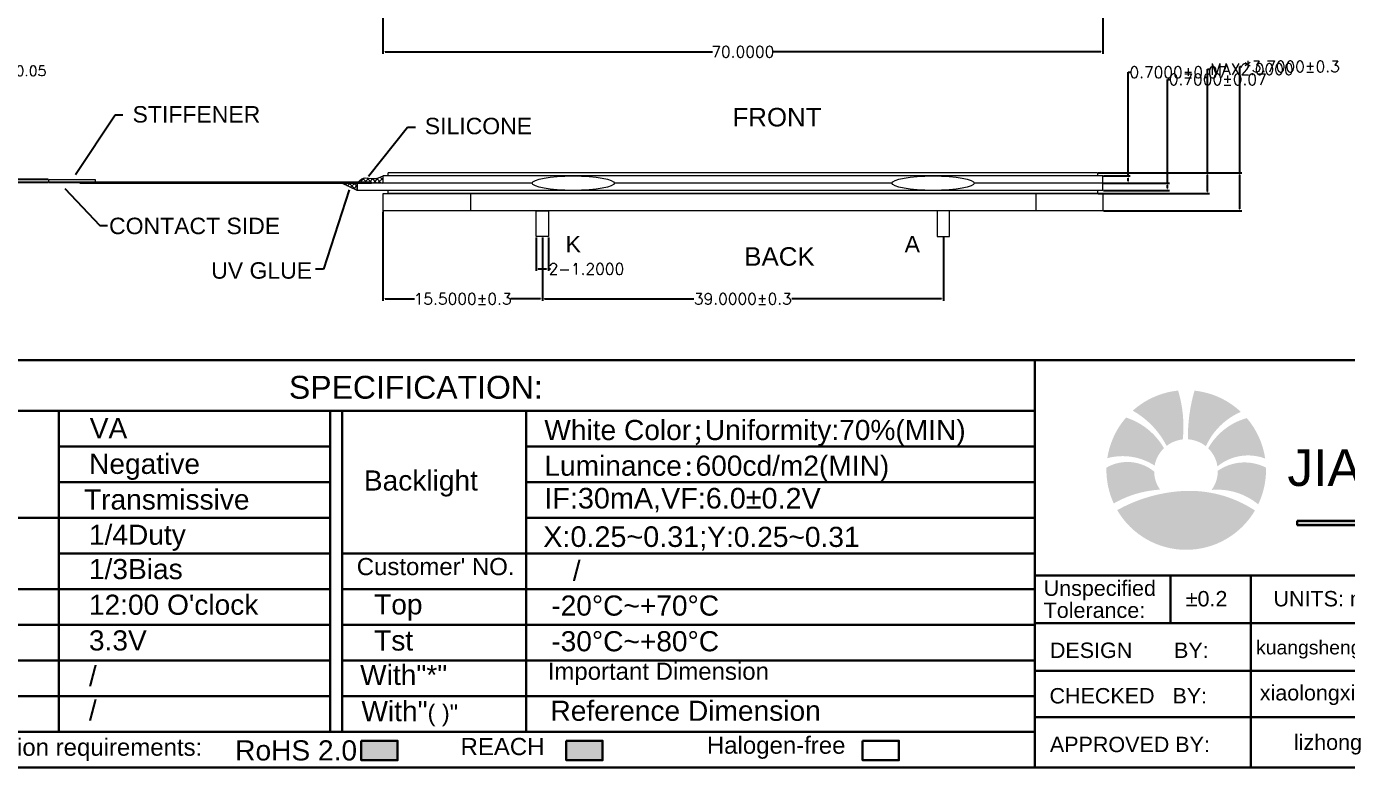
# Model space of a CAD drawing. Header units: millimetres. Extents: x 1946 to 4611, y 2266 to 2855.
# Drawn here: x 2667.2 to 2795.6, y 2598 to 2670.1 of the extents above; entities that cross this region are included whole.
import ezdxf
from ezdxf.enums import TextEntityAlignment as Align

# ---------------------------------------------------------------- set-up
doc = ezdxf.new("R2010")
doc.units = ezdxf.units.MM
for name, color, linetype, lineweight in [('BACKLIGHT', 7, 'Continuous', 20), ('FPC', 30, 'Continuous', 0), ('LCD', 4, 'Continuous', 20), ('PCB', 102, 'Continuous', 20), ('silicone', 193, 'Continuous', 20), ('TEXT', 7, 'Continuous', 30), ('UV GLUE', 237, 'Continuous', 20)]:
    doc.layers.add(name, color=color, linetype=linetype, lineweight=lineweight)
doc.layers.add('Dim', color=4, linetype='Continuous')
doc.styles.add('Arial', font='arial.ttf')
doc.styles.get("Standard").update_dxf_attribs({"font": 'txt.shx', "bigfont": 'gbcbig.shx'})
doc.dimstyles.get("Standard").update_dxf_attribs({"dimtxt": 1, "dimasz": 0.18, "dimexe": 0.18, "dimexo": 0.0625, "dimgap": 0.09, "dimtad": 0, "dimtih": 1, "dimtoh": 1, "dimdec": 4, "dimzin": 0, "dimdsep": 46, "dimtxsty": 'Standard', "dimcen": 0.09, "dimadec": 0, "dimazin": 0, "dimtfac": 1, "dimtdec": 4, "dimtofl": 0, "dimtmove": 0, "dimatfit": 3, "dimfxl": 1, "dimtolj": 1, "dimtzin": 0, "dimarcsym": 0})

# ---------------------------------------------------------------- blocks, each defined once
blk = doc.blocks.new('A$C6D9B0F57')
at = {"layer": 'Dim'}
blk.add_hatch(color=1, dxfattribs=at).paths.add_polyline_path([(167.57, 26.57), (287.98, 26.57), (287.98, 27.05), (167.57, 27.05)])
at = {"layer": 'TEXT'}
h = blk.add_hatch(color=126, dxfattribs=at)
h.set_gradient(color1=(24, 121, 93), color2=(7, 105, 15), tint=1)
h.paths.add_polyline_path([(162.96, 28.17, 0.164265), (154.91, 30.29, 0.110678), (147.9, 28.21, 0.573389)])
h.paths.add_polyline_path([(164.17, 32.6, 0.007615), (164.16, 32.86, 0.277023), (158.9, 32.51, -0.161911), (158.22, 30.42, -0.197285), (163.32, 28.84, 0.111824)])
h.paths.add_polyline_path([(162.07, 38.27, 0.200061), (157.85, 34.97, -0.162967), (158.86, 33, -0.266454), (164.08, 33.85, 0.141922)])
h.paths.add_polyline_path([(161.42, 38.95, 0.164142), (156.35, 41.27, 0.074223), (155.63, 35.95, -0.155454), (157.6, 35.19, -0.187681)])
h.paths.add_polyline_path([(154.56, 41.28, 0.159419), (149.6, 39.08, -0.14707), (153.3, 35.23, -0.139846), (155.07, 35.94, 0.099615)])
h.paths.add_polyline_path([(148.87, 38.33, 0.142989), (146.82, 33.89, -0.212761), (151.99, 33.08, -0.159202), (153.01, 34.98, 0.186633)])
h.paths.add_polyline_path([(151.94, 32.43, 0.311813), (146.72, 32.86, 0.007553), (146.72, 32.6, 0.108611), (147.52, 28.94, -0.116445), (152.59, 30.45, -0.153208)])
at = {"layer": 'TEXT', "lineweight": 30}
for points in [[(65.25, 3), (65.25, 0.87), (69.22, 0.87), (69.22, 3)], [(87.67, 3), (87.67, 0.87), (91.64, 0.87), (91.64, 3)]]:
    blk.add_hatch(color=256, dxfattribs=at).paths.add_polyline_path(points)
at = {"layer": 'TEXT', "color": 4, "lineweight": 30}
for p, q in [((138.88, 44.59), (0.07, 44.59)), ((138.88, 44.59), (297, 44.59)), ((138.88, 0.07), (138.88, 44.59)), ((0.03, 39.08), (63.16, 39.07)), ((32.19, 3.97), (32.19, 39.08)), ((61.86, 3.97), (61.86, 39.07)), ((63.16, 39.07), (63.16, 3.97)), ((63.16, 39.07), (138.88, 39.07)), ((83.29, 3.86), (83.29, 39.07)), ((32.19, 35.18), (61.86, 35.18)), ((83.29, 35.18), (138.88, 35.18)), ((32.19, 31.28), (61.86, 31.28)), ((83.29, 31.28), (138.88, 31.28)), ((0.03, 27.38), (61.86, 27.38)), ((83.29, 27.38), (138.88, 27.38)), ((32.19, 23.48), (61.86, 23.48)), ((63.16, 23.48), (138.88, 23.48)), ((138.88, 21.05), (297, 21.05)), ((153.72, 21.05), (153.72, 15.87)), ((162.52, 21.05), (162.52, 0.07)), ((0.03, 19.58), (61.86, 19.58)), ((63.16, 19.58), (138.88, 19.58)), ((0.03, 15.68), (61.86, 15.68)), ((63.16, 15.68), (138.88, 15.68)), ((138.88, 15.87), (194.51, 15.87)), ((0.03, 11.78), (61.86, 11.78)), ((63.16, 11.78), (138.88, 11.78)), ((138.88, 10.65), (194.51, 10.65)), ((0.03, 7.88), (61.86, 7.88)), ((63.16, 7.88), (138.88, 7.88)), ((138.88, 5.58), (264.26, 5.58)), ((0.07, 3.97), (61.86, 3.97)), ((61.86, 3.97), (138.88, 3.97))]:
    blk.add_line(p, q, dxfattribs=at)
at = {"layer": 'TEXT', "color": 1}
for p, q in [((167.57, 27.05), (167.57, 26.57)), ((287.98, 27.05), (167.57, 27.05)), ((167.57, 26.57), (287.98, 26.57))]:
    blk.add_line(p, q, dxfattribs=at)
at = {"layer": 'TEXT', "color": 4, "lineweight": 30}
blk.add_lwpolyline([(297, 0.07), (297, 210), (0.07, 210), (0.07, 0.07)], close=True, dxfattribs=at)
at = {"layer": 'TEXT', "lineweight": 30}
for points in [[(65.25, 3), (69.22, 3), (69.22, 0.87), (65.25, 0.87)], [(87.67, 3), (91.64, 3), (91.64, 0.87), (87.67, 0.87)], [(120.07, 3), (124.04, 3), (124.04, 0.87), (120.07, 0.87)]]:
    blk.add_lwpolyline(points, close=True, dxfattribs=at)
at = {"layer": 'TEXT', "color": 3, "style": 'Arial'}
blk.add_text('JIANGXI  HOLITECH  TECHNOLOGY  CO., LTD', height=4.0216, dxfattribs=at).set_placement((166.51, 30.85))
at = {"layer": 'TEXT', "style": 'Arial'}
for s, height, p in [('Unspecified', 1.6818, (139.86, 18.84)), ('Tolerance:', 1.682, (139.86, 16.43)), ('DESIGN       BY:', 1.6818, (140.54, 12.05)), ('CHECKED   BY:', 1.6818, (140.5, 7.08)), ('APPROVED BY:', 1.6818, (140.54, 1.76))]:
    blk.add_text(s, height=height, dxfattribs=at).set_placement(p)
for s, height, p in [('%%P0.2', 1.682, (157.67, 18.53)), ('UNITS: mm', 1.682, (171.12, 18.53)), ('kuangshenggen', 1.5137, (170.61, 13.01)), ('xiaolongxiang', 1.6818, (170.67, 8.04)), ('lizhong', 1.682, (170.94, 2.63))]:
    blk.add_text(s, height=height, dxfattribs=at).set_placement(p, align=Align.MIDDLE)
at = {"layer": 'TEXT', "width": 60.4227, "attachment_point": 1, "style": 'Arial'}
for s, insert, char_height in [('SPECIFICATION:', (57.35, 42.89), 2.5), ('VA', (35.57, 38.27), 2.2), ('White Color{\\fSimSun|b0|i0|c0|p2;;}Uniformity:70%(MIN)', (85.27, 38.07), 2.2), ('Negative', (35.5, 34.37), 2.2), ('Luminance{\\fSimSun|b0|i0|c0|p2;:}600cd/m2(MIN)', (85.27, 34.17), 2.2), ('Backlight', (65.54, 32.55), 2.2), ('Transmissive', (34.94, 30.47), 2.2), ('{\\H1.0235x;IF:30mA,VF:6.0%%P0.2V}', (85.27, 30.64), 2.2), ('\\A1;1/4Duty    ', (35.48, 26.62), 2.2), ('{\\H1.0235x;X:0.25~0.31;}Y:0.25~0.31', (85.15, 26.44), 2.2), ('\\A1;1/3Bias    ', (35.48, 22.87), 2.2), ("{\\H0.85294x;Customer' NO.}", (64.76, 22.98), 2.2), ('/', (88.38, 22.69), 2.2), ("\\A1;12:00 O'clock    ", (35.48, 18.97), 2.2), ('Top', (66.66, 19.01), 2.2), ('-20%%DC~+70%%DC', (86.03, 18.88), 2.2), ('\\A1;3.3V    ', (35.48, 15.07), 2.2), ('Tst', (66.66, 15.06), 2.2), ('-30%%DC~+80%%DC', (86.03, 14.98), 2.2), ('{\\H0.85294x;Important Dimension}  ', (85.64, 11.54), 2.2), ('\\A1;/ ', (35.48, 11.17), 2.2), ('With"*"', (65.13, 11.3), 2.2), ('\\A1;/', (35.48, 7.43), 2.2), ('With"{\\H0.83333x;( )"}', (65.27, 7.34), 2.2), ('Reference Dimension', (85.94, 7.38), 2.2), ('{\\H0.85294x;Environmental protection requirements:} ', (2.12, 3.24), 2.2), ('RoHS 2.0', (51.47, 3.05), 2.2), ('{\\H0.85294x;REACH} ', (76.11, 3.31), 2.2), ('{\\H0.85294x;Halogen-free} ', (103.04, 3.46), 2.2)]:
    blk.add_mtext(s, dxfattribs=dict(at, insert=insert, char_height=char_height))
blk = doc.blocks.new('*D133')
at = {"layer": 'Defpoints', "color": 0}
for p in [(2661.26, 2655.18), (2669.41, 2655.18), (2669.41, 2654.88)]:
    blk.add_point(p, dxfattribs=at)
at = {"layer": 'Dim', "color": 0, "lineweight": -2}
for p, q in [((2661.26, 2655.36), (2661.26, 2665.75)), ((2661.26, 2665.75), (2661.44, 2665.75)), ((2669.35, 2655.18), (2661.08, 2655.18)), ((2669.35, 2654.88), (2661.08, 2654.88)), ((2661.26, 2654.7), (2661.26, 2654.52))]:
    blk.add_line(p, q, dxfattribs=at)
at = {"layer": 'Dim', "color": 0}
for points in [[(2661.23, 2655.36), (2661.29, 2655.36), (2661.26, 2655.18)], [(2661.23, 2654.7), (2661.29, 2654.7), (2661.26, 2654.88)]]:
    blk.add_solid(points, dxfattribs=at)
at = {"layer": 'Dim', "color": 0, "lineweight": 15, "insert": (2665.36, 2665.75), "char_height": 1, "attachment_point": 5}
blk.add_mtext('\\A1;*0.30±0.05', dxfattribs=at)
blk = doc.blocks.new('*D112')
at = {"layer": 'Defpoints', "color": 0}
for p in [(2771.91, 2655.53), (2774.39, 2655.53), (2771.91, 2654.83)]:
    blk.add_point(p, dxfattribs=at)
at = {"layer": 'Dim', "color": 0, "lineweight": -2}
for p, q in [((2774.39, 2655.53), (2774.39, 2665.61)), ((2774.39, 2665.61), (2774.58, 2665.61)), ((2771.98, 2655.53), (2774.58, 2655.53)), ((2774.39, 2655.03), (2774.39, 2655.33)), ((2771.98, 2654.83), (2774.58, 2654.83))]:
    blk.add_line(p, q, dxfattribs=at)
at = {"layer": 'Dim', "color": 0}
for points in [[(2774.35, 2655.33), (2774.42, 2655.33), (2774.39, 2655.53)], [(2774.35, 2655.03), (2774.42, 2655.03), (2774.39, 2654.83)]]:
    blk.add_solid(points, dxfattribs=at)
at = {"layer": 'Dim', "color": 0, "lineweight": 15, "insert": (2779.27, 2665.61), "char_height": 1.1, "attachment_point": 5}
blk.add_mtext('\\A1;0.7000±0.07', dxfattribs=at)
blk = doc.blocks.new('*D113')
at = {"layer": 'Defpoints', "color": 0}
for p in [(2771.91, 2654.83), (2771.91, 2654.13), (2778.22, 2654.83)]:
    blk.add_point(p, dxfattribs=at)
at = {"layer": 'Dim', "color": 0, "lineweight": -2}
for p, q in [((2778.22, 2654.83), (2778.22, 2664.91)), ((2778.22, 2664.91), (2778.42, 2664.91)), ((2771.98, 2654.83), (2778.42, 2654.83)), ((2771.98, 2654.13), (2778.42, 2654.13)), ((2778.22, 2654.33), (2778.22, 2654.63))]:
    blk.add_line(p, q, dxfattribs=at)
at = {"layer": 'Dim', "color": 0}
for points in [[(2778.19, 2654.63), (2778.26, 2654.63), (2778.22, 2654.83)], [(2778.19, 2654.33), (2778.26, 2654.33), (2778.22, 2654.13)]]:
    blk.add_solid(points, dxfattribs=at)
at = {"layer": 'Dim', "color": 0, "lineweight": 15, "insert": (2783.1, 2664.91), "char_height": 1.1, "attachment_point": 5}
blk.add_mtext('\\A1;0.7000±0.07', dxfattribs=at)
blk = doc.blocks.new('*D114')
at = {"layer": 'Defpoints', "color": 0}
for p in [(2771.41, 2655.83), (2782.09, 2655.83), (2771.41, 2653.83)]:
    blk.add_point(p, dxfattribs=at)
at = {"layer": 'Dim', "color": 0, "lineweight": -2}
for p, q in [((2782.09, 2655.83), (2782.09, 2665.91)), ((2782.09, 2665.91), (2782.29, 2665.91)), ((2771.48, 2655.83), (2782.29, 2655.83)), ((2782.09, 2654.03), (2782.09, 2655.63)), ((2771.48, 2653.83), (2782.29, 2653.83))]:
    blk.add_line(p, q, dxfattribs=at)
at = {"layer": 'Dim', "color": 0}
for points in [[(2782.05, 2655.63), (2782.12, 2655.63), (2782.09, 2655.83)], [(2782.05, 2654.03), (2782.12, 2654.03), (2782.09, 2653.83)]]:
    blk.add_solid(points, dxfattribs=at)
at = {"layer": 'Dim', "color": 0, "lineweight": 15, "insert": (2786.42, 2665.91), "char_height": 1.1, "attachment_point": 5}
blk.add_mtext('\\A1;MAX2.0000', dxfattribs=at)
blk = doc.blocks.new('*D138')
at = {"layer": 'Defpoints', "color": 0}
for p in [(2701.91, 2652.13), (2717.41, 2649.63), (2701.91, 2643.58)]:
    blk.add_point(p, dxfattribs=at)
at = {"layer": 'Dim', "color": 0, "lineweight": -2}
for p, q in [((2701.91, 2652.06), (2701.91, 2643.38)), ((2717.41, 2649.56), (2717.41, 2643.38)), ((2702.11, 2643.58), (2704.98, 2643.58)), ((2717.22, 2643.58), (2714.35, 2643.58))]:
    blk.add_line(p, q, dxfattribs=at)
at = {"layer": 'Dim', "color": 0}
for points in [[(2702.11, 2643.62), (2702.11, 2643.55), (2701.91, 2643.58)], [(2717.22, 2643.62), (2717.22, 2643.55), (2717.41, 2643.58)]]:
    blk.add_solid(points, dxfattribs=at)
at = {"layer": 'Dim', "color": 0, "lineweight": 15, "insert": (2709.66, 2643.58), "char_height": 1.1, "attachment_point": 5}
blk.add_mtext('\\A1;15.5000±0.3', dxfattribs=at)
blk = doc.blocks.new('*D139')
at = {"layer": 'Defpoints', "color": 0}
for p in [(2717.41, 2649.63), (2756.41, 2649.63), (2756.41, 2643.58)]:
    blk.add_point(p, dxfattribs=at)
at = {"layer": 'Dim', "color": 0, "lineweight": -2}
for p, q in [((2717.41, 2649.56), (2717.41, 2643.38)), ((2756.41, 2649.56), (2756.41, 2643.38)), ((2717.61, 2643.58), (2732.14, 2643.58)), ((2756.22, 2643.58), (2741.69, 2643.58))]:
    blk.add_line(p, q, dxfattribs=at)
at = {"layer": 'Dim', "color": 0}
for points in [[(2717.61, 2643.62), (2717.61, 2643.55), (2717.41, 2643.58)], [(2756.22, 2643.62), (2756.22, 2643.55), (2756.41, 2643.58)]]:
    blk.add_solid(points, dxfattribs=at)
at = {"layer": 'Dim', "color": 0, "lineweight": 15, "insert": (2736.91, 2643.58), "char_height": 1.1, "attachment_point": 5}
blk.add_mtext('\\A1;39.0000±0.3', dxfattribs=at)
blk = doc.blocks.new('*D140')
at = {"layer": 'Defpoints', "color": 0}
for p in [(2716.81, 2649.63), (2718.01, 2649.63), (2718.01, 2646.49)]:
    blk.add_point(p, dxfattribs=at)
at = {"layer": 'Dim', "color": 0, "lineweight": -2}
for p, q in [((2716.81, 2649.56), (2716.81, 2646.29)), ((2718.01, 2649.56), (2718.01, 2646.29)), ((2717.01, 2646.49), (2717.82, 2646.49)), ((2718.01, 2646.49), (2718.21, 2646.49))]:
    blk.add_line(p, q, dxfattribs=at)
at = {"layer": 'Dim', "color": 0}
for points in [[(2717.01, 2646.52), (2717.01, 2646.45), (2716.81, 2646.49)], [(2717.82, 2646.52), (2717.82, 2646.45), (2718.01, 2646.49)]]:
    blk.add_solid(points, dxfattribs=at)
at = {"layer": 'Dim', "color": 0, "lineweight": 15, "insert": (2721.7, 2646.49), "char_height": 1.1, "attachment_point": 5}
blk.add_mtext('\\A1;2-1.2000', dxfattribs=at)
blk = doc.blocks.new('*D126')
at = {"layer": 'Defpoints', "color": 0}
for p in [(2771.41, 2655.83), (2785.23, 2655.83), (2771.91, 2652.13)]:
    blk.add_point(p, dxfattribs=at)
at = {"layer": 'Dim', "color": 0, "lineweight": -2}
for p, q in [((2785.23, 2655.83), (2785.23, 2666.17)), ((2785.23, 2666.17), (2785.43, 2666.17)), ((2771.48, 2655.83), (2785.43, 2655.83)), ((2785.23, 2652.33), (2785.23, 2655.63)), ((2771.98, 2652.13), (2785.43, 2652.13))]:
    blk.add_line(p, q, dxfattribs=at)
at = {"layer": 'Dim', "color": 0}
for points in [[(2785.2, 2655.63), (2785.27, 2655.63), (2785.23, 2655.83)], [(2785.2, 2652.33), (2785.27, 2652.33), (2785.23, 2652.13)]]:
    blk.add_solid(points, dxfattribs=at)
at = {"layer": 'Dim', "color": 0, "lineweight": 15, "insert": (2790.3, 2666.17), "char_height": 1.1, "attachment_point": 5}
blk.add_mtext('\\A1;*3.7000±0.3', dxfattribs=at)
blk = doc.blocks.new('*D146')
at = {"layer": 'Defpoints', "color": 0}
for p in [(2701.91, 2692.66), (2771.91, 2692.66), (2771.91, 2667.6)]:
    blk.add_point(p, dxfattribs=at)
at = {"layer": 'Dim', "color": 0, "lineweight": -2}
for p, q in [((2701.91, 2692.59), (2701.91, 2667.41)), ((2771.91, 2692.59), (2771.91, 2667.41)), ((2702.11, 2667.6), (2733.97, 2667.6)), ((2771.72, 2667.6), (2739.86, 2667.6))]:
    blk.add_line(p, q, dxfattribs=at)
at = {"layer": 'Dim', "color": 0}
for points in [[(2702.11, 2667.64), (2702.11, 2667.57), (2701.91, 2667.6)], [(2771.72, 2667.64), (2771.72, 2667.57), (2771.91, 2667.6)]]:
    blk.add_solid(points, dxfattribs=at)
at = {"layer": 'Dim', "color": 0, "lineweight": 15, "insert": (2736.91, 2667.6), "char_height": 1.1, "attachment_point": 5}
blk.add_mtext('\\A1;70.0000', dxfattribs=at)

msp = doc.modelspace()

# ---------------------------------------------------------------- hatches: boundary and pattern name
at = {"layer": 'silicone', "lineweight": 15}
h = msp.add_hatch(dxfattribs=at)
h.set_pattern_fill('ANSI37', color=256, scale=0.1, angle=90, style=0)
h.set_pattern_definition([(135, (-3543.97288, 1822.3142), (-0.224506403, -0.224506403), []), (225, (-3543.97288, 1822.3142), (0.224506403, -0.224506403), [])])
edge = h.paths.add_edge_path()
edge.add_spline(control_points=[(2701.91441, 2655.52965), (2701.62178, 2655.40166), (2701.02208, 2655.13936), (2700.07828, 2655.50531), (2699.66595, 2655.10673), (2699.50432, 2654.92965)], knot_values=[0.124017599, 0.124017599, 0.124017599, 0.124017599, 1.061853316, 2.045923466, 2.712218542, 2.712218542, 2.712218542, 2.712218542], degree=3, periodic=0)
edge.add_line((2699.50432, 2654.92965), (2700.78073, 2654.92965))
edge.add_line((2700.78073, 2654.92965), (2700.78073, 2654.82965))
edge.add_line((2700.78073, 2654.82965), (2701.91441, 2654.82965))
edge.add_line((2701.91441, 2654.82965), (2701.91441, 2655.52965))
at = {"layer": 'UV GLUE', "lineweight": 15}
h = msp.add_hatch(dxfattribs=at)
h.set_pattern_fill('ANSI37', color=2, scale=0.1, angle=90, style=0)
h.set_pattern_definition([(45, (8228.70937, 1846.5636), (0.224506403, -0.224506403), []), (315, (8228.70937, 1846.5636), (-0.224506403, -0.224506403), [])])
h.paths.add_polyline_path([(2699.41441, 2654.82965), (2697.89822, 2654.82965), (2699.41441, 2654.12965)])

# ---------------------------------------------------------------- linework, layer by layer
at = {"layer": 'BACKLIGHT', "lineweight": 15}
for p, q in [((2710.41441, 2653.82965), (2710.41441, 2652.12965)), ((2765.41441, 2653.82965), (2765.41441, 2652.12965))]:
    msp.add_line(p, q, dxfattribs=at)
msp.add_lwpolyline([(2701.91441, 2653.82965), (2771.91441, 2653.82965), (2771.91441, 2652.12965), (2701.91441, 2652.12965)], close=True, dxfattribs=at)
at = {"layer": 'FPC', "lineweight": 0}
for p, q in [((2700.78073, 2654.92965), (2669.41441, 2654.92965)), ((2669.41441, 2654.87965), (2669.41441, 2654.92965)), ((2669.41441, 2654.92965), (2670.41441, 2654.92965)), ((2669.41441, 2654.87965), (2672.4143, 2654.87965)), ((2672.4143, 2654.87965), (2672.4143, 2654.82965)), ((2672.4143, 2654.82965), (2700.78073, 2654.82965)), ((2700.78073, 2654.92965), (2700.78073, 2654.82965))]:
    msp.add_line(p, q, dxfattribs=at)
at = {"layer": 'FPC'}
msp.add_lwpolyline([(2669.41441, 2654.92965), (2669.41441, 2655.17965), (2673.91441, 2655.17965), (2673.91441, 2654.92965)], close=True, dxfattribs=at)
at = {"layer": 'LCD', "lineweight": 15}
for p, q in [((2701.91441, 2654.82965), (2701.91441, 2655.52965)), ((2771.91441, 2655.52965), (2701.91441, 2655.52965)), ((2702.41441, 2655.52965), (2702.41441, 2655.82965)), ((2771.41441, 2655.82965), (2702.41441, 2655.82965)), ((2771.41441, 2655.82965), (2771.41441, 2655.52965)), ((2771.91441, 2654.12965), (2771.91441, 2655.52965)), ((2699.41441, 2654.12965), (2699.41441, 2654.82965)), ((2716.41441, 2654.82965), (2699.41441, 2654.82965)), ((2771.91441, 2654.12965), (2699.41441, 2654.12965)), ((2702.41441, 2653.82965), (2702.41441, 2654.12965)), ((2751.41441, 2654.82965), (2724.41441, 2654.82965)), ((2771.91441, 2654.82965), (2759.41441, 2654.82965)), ((2771.41441, 2654.12965), (2771.41441, 2653.82965)), ((2771.41441, 2653.82965), (2702.41441, 2653.82965))]:
    msp.add_line(p, q, dxfattribs=at)
at = {"layer": 'LCD', "ltscale": 0.1}
msp.add_line((2699.41441, 2654.82965), (2699.41441, 2654.12965), dxfattribs=at)
at = {"layer": 'LCD', "lineweight": 15}
for centre in [(2720.41441, 2654.82965), (2755.41441, 2654.82965)]:
    msp.add_ellipse(centre, major_axis=(-4, 0), ratio=0.175, dxfattribs=at)
at = {"layer": 'PCB', "lineweight": 15}
for points in [[(2716.81441, 2652.12965), (2718.01441, 2652.12965), (2718.01441, 2649.62965), (2716.81441, 2649.62965)], [(2757.01441, 2652.12965), (2755.81441, 2652.12965), (2755.81441, 2649.62965), (2757.01441, 2649.62965)]]:
    msp.add_lwpolyline(points, close=True, dxfattribs=at)
at = {"layer": 'silicone', "lineweight": 15}
msp.add_open_spline([(2699.41441, 2654.82965), (2699.60505, 2655.04326), (2700.03305, 2655.52285), (2701.02208, 2655.13936), (2701.62178, 2655.40166), (2701.91441, 2655.52965)], degree=3, knots=[0, 0, 0, 0, 0.790312676, 1.774382825, 2.712218542, 2.712218542, 2.712218542, 2.712218542], dxfattribs=at)
at = {"layer": 'UV GLUE', "color": 2, "lineweight": 15}
msp.add_line((2699.41441, 2654.12965), (2697.89822, 2654.82965), dxfattribs=at)

# ---------------------------------------------------------------- block references
at = {"layer": 'TEXT', "lineweight": 9, "xscale": 0.8895743999999012, "yscale": 0.8895743999999012, "zscale": 0.8895743999999012}
msp.add_blockref('A$C6D9B0F57', (2641.75127, 2597.9402), dxfattribs=at)

# ---------------------------------------------------------------- texts
at = {"layer": 'TEXT', "lineweight": 20, "style": 'Arial'}
for s, insert, char_height, width, attachment_point in [('\\A1;STIFFENER ', (2677.55843, 2662.32512), 1.6, 35.0546372, 1), ('FRONT', (2744.56077, 2660.32194), 1.8, 17.5273186, 9), ('SILICONE', (2716.41005, 2661.1842), 1.6, 35.0546372, 3), ('CONTACT SIDE', (2691.909, 2651.47182), 1.6, 35.0546372, 3), ('K', (2721.16401, 2649.70412), 1.6, 35.0546372, 3), ('A', (2754.1345, 2649.70412), 1.6, 35.0546372, 3), ('BACK', (2743.8976, 2646.7743), 1.8, 17.5273186, 9), ('UV GLUE', (2695.0174, 2647.14092), 1.6, 35.0546372, 3)]:
    msp.add_mtext(s, dxfattribs=dict(at, insert=insert, char_height=char_height, width=width, attachment_point=attachment_point))

# ---------------------------------------------------------------- dimensions: what is measured, and where the dimension line sits
at = {"layer": 'Dim', "color": 1, "lineweight": 15}
dim = msp.add_linear_dim(base=(2771.91441, 2667.60373), p1=(2701.91441, 2692.66212), p2=(2771.91441, 2692.66212), dimstyle='Standard', override={"dimscale": 1.1}, dxfattribs=at)
dim.commit()
dim.dimension.update_dxf_attribs({"geometry": '*D146', "text_midpoint": (2736.91441, 2667.60373)})
at = {"layer": 'Dim', "lineweight": 15}
for base, p1, p2, angle, text, override, picture, middle in [((2785.23434, 2655.82965), (2771.91441, 2652.12965), (2771.41441, 2655.82965), 90, '*<>', {"dimscale": 1.1, "dimtol": 1, "dimlim": 0, "dimtp": 0.3, "dimtm": 0.3, "dimtfac": 1, "dimtdec": 1}, '*D126', (2790.29801, 2666.16965)), ((2661.25881, 2655.17965), (2669.41441, 2654.87965), (2669.41441, 2655.17965), 90, '*<>', {"dimdec": 2, "dimzin": 1, "dimazin": 0, "dimtol": 1, "dimlim": 0, "dimtp": 0.05, "dimtm": 0.05, "dimtfac": 1, "dimtdec": 2, "dimfxl": 0.5}, '*D133', (2665.36214, 2665.74632)), ((2782.08786, 2655.82965), (2771.41441, 2653.82965), (2771.41441, 2655.82965), 270, 'MAX<>', {"dimscale": 1.1}, '*D114', (2786.41819, 2665.91298))]:
    dim = msp.add_linear_dim(base=base, p1=p1, p2=p2, angle=angle, text=text, dimstyle='Standard', override=override, dxfattribs=at)
    dim.commit()
    dim.dimension.update_dxf_attribs({"geometry": picture, "text_midpoint": middle, "dimtype": 160})
for base, p1, p2, picture, middle in [((2774.38595, 2655.52965), (2771.91441, 2654.82965), (2771.91441, 2655.52965), '*D112', (2779.26628, 2665.61298)), ((2778.22292, 2654.82965), (2771.91441, 2654.12965), (2771.91441, 2654.82965), '*D113', (2783.10326, 2664.91298))]:
    dim = msp.add_linear_dim(base=base, p1=p1, p2=p2, angle=270, dimstyle='Standard', override={"dimscale": 1.1, "dimtol": 1, "dimlim": 0, "dimtp": 0.07, "dimtm": 0.07, "dimtfac": 1, "dimtdec": 2}, dxfattribs=at)
    dim.commit()
    dim.dimension.update_dxf_attribs({"geometry": picture, "text_midpoint": middle, "dimtype": 160})
for base, p2, override, picture, middle in [((2701.91441, 2643.58213), (2701.91441, 2652.12965), {"dimscale": 1.1, "dimtol": 1, "dimlim": 0, "dimtp": 0.3, "dimtm": 0.3, "dimtfac": 1, "dimtdec": 1}, '*D138', (2709.66441, 2643.58213)), ((2756.41441, 2643.58213), (2756.41441, 2649.62965), {"dimscale": 1.1, "dimtol": 1, "dimtp": 0.3, "dimtm": 0.3, "dimtdec": 1}, '*D139', (2736.91441, 2643.58213))]:
    dim = msp.add_linear_dim(base=base, p1=(2717.41441, 2649.62965), p2=p2, dimstyle='Standard', override=override, dxfattribs=at)
    dim.commit()
    dim.dimension.update_dxf_attribs({"geometry": picture, "text_midpoint": middle})
dim = msp.add_linear_dim(base=(2718.01441, 2646.48502), p1=(2716.81441, 2649.62965), p2=(2718.01441, 2649.62965), text='2-<>', dimstyle='Standard', override={"dimscale": 1.1}, dxfattribs=at)
dim.commit()
dim.dimension.update_dxf_attribs({"geometry": '*D140', "text_midpoint": (2721.70308, 2646.48502)})

# ---------------------------------------------------------------- leaders
for points in [[(2672.0059, 2655.68204), (2675.85962, 2661.48797), (2676.62459, 2661.48797)], [(2700.51142, 2655.52146), (2704.30821, 2660.27357), (2705.07318, 2660.27357)], [(2670.97758, 2654.31963), (2674.36622, 2650.70024), (2675.13118, 2650.70024)], [(2698.61838, 2654.19367), (2696.12511, 2646.46892), (2695.36014, 2646.46892)]]:
    msp.add_leader(points, dimstyle='Standard', override={"dimscale": 0.77, "dimdec": 2, "dimzin": 1, "dimazin": 0, "dimtdec": 2}, dxfattribs=at)

doc.saveas('drawing.dxf')
